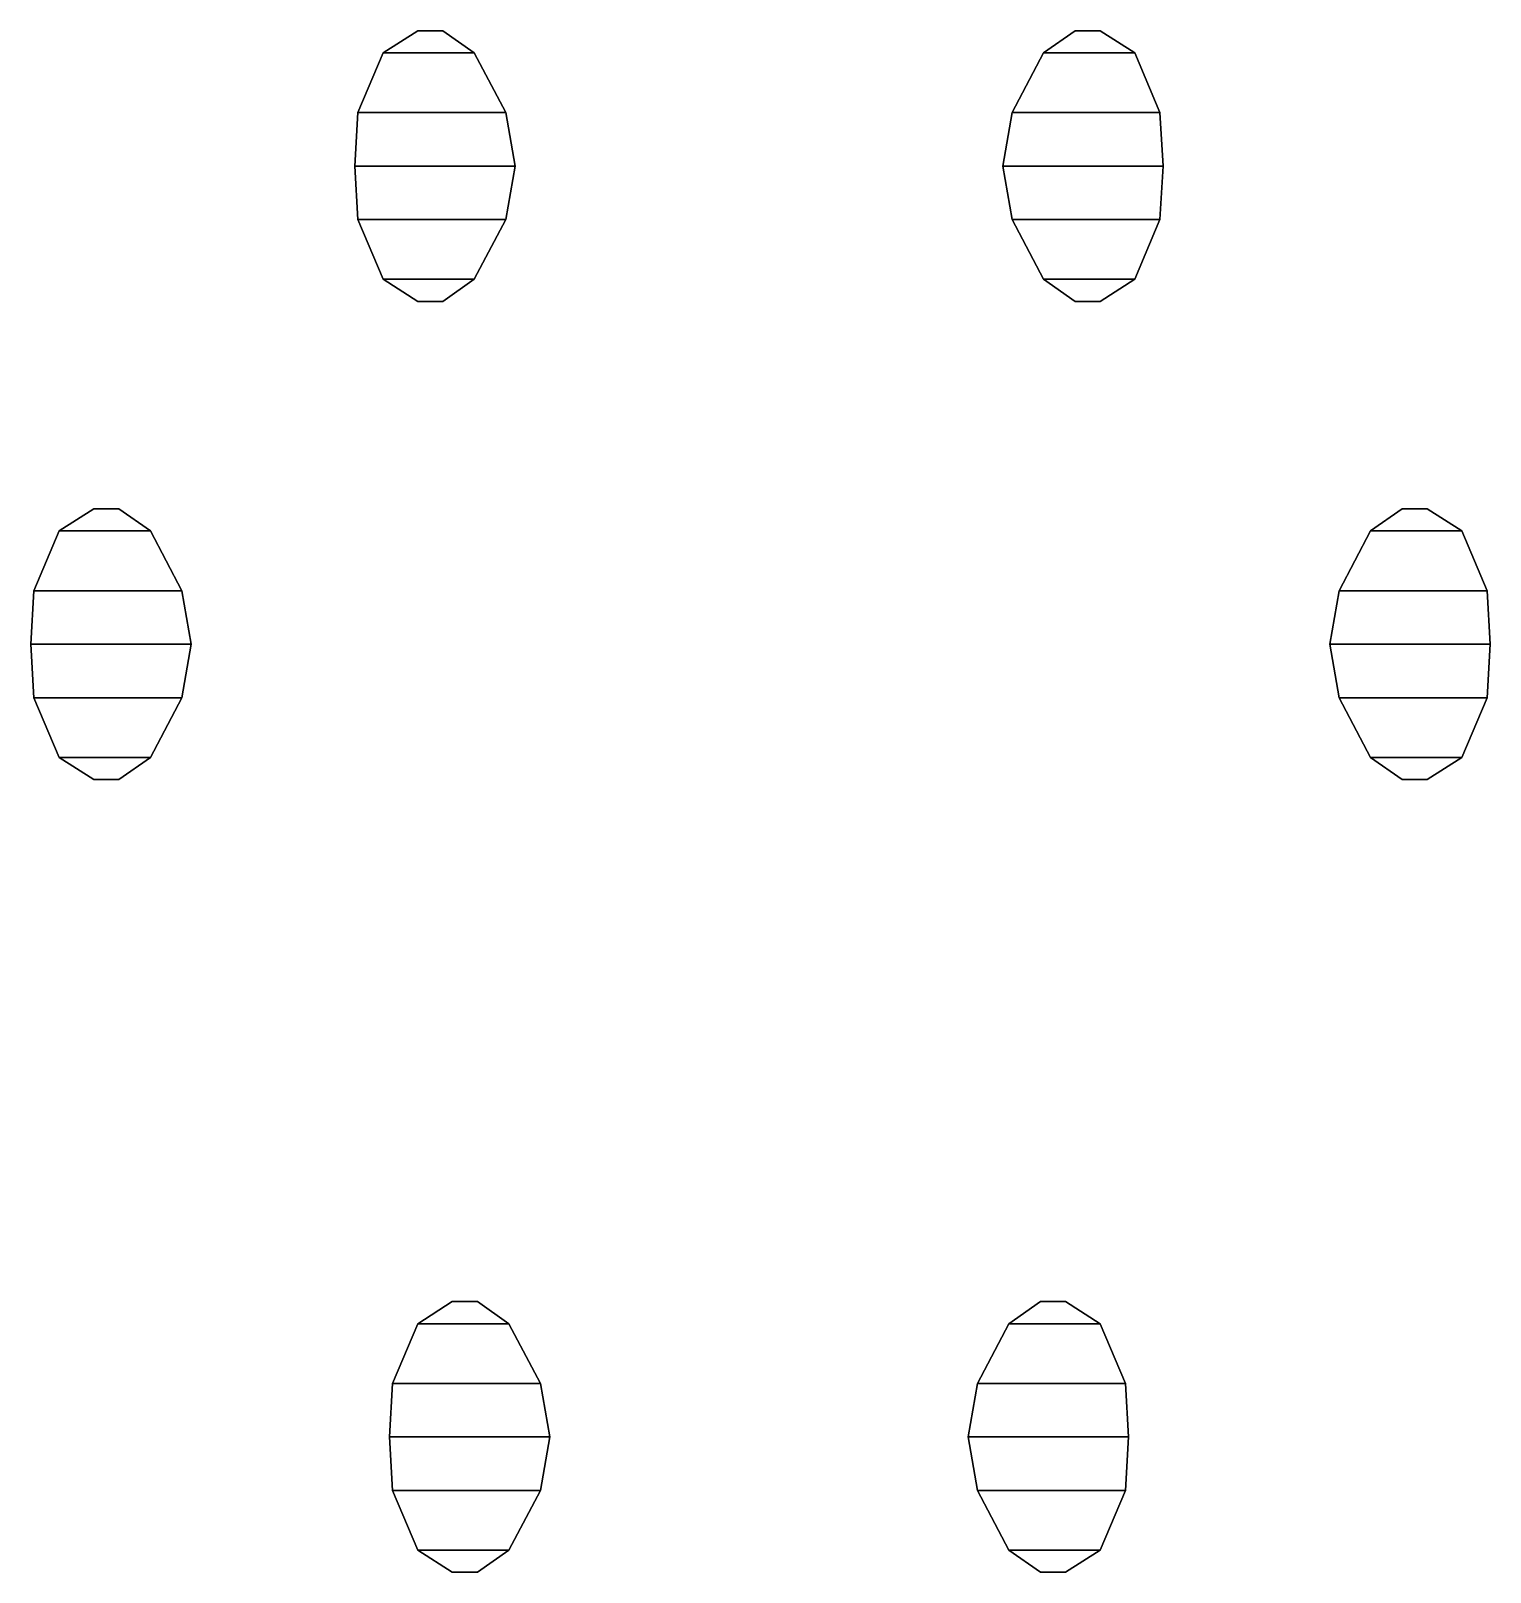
# Model space of a CAD drawing. Extents: x -2.32 to 2.32, y -7.12 to -2.22.
import ezdxf

# ---------------------------------------------------------------- set-up
doc = ezdxf.new("R2010")
doc.units = 0
doc.layers.add('SUPPORTS', color=5, linetype='CONTINUOUS')

msp = doc.modelspace()

# ---------------------------------------------------------------- linework, layer by layer
at = {"layer": 'SUPPORTS'}
for points in [[(-1.2, -2.29, 0.05), (-0.91, -2.29, 0.05), (-1.01, -2.22, 0.05), (-1.09, -2.22, 0.05)], [(-1.09, -2.22), (-1.2, -2.29), (-1.2, -2.29, 0.05), (-1.09, -2.22, 0.05)], [(-1.09, -2.22, 0.05), (-1.01, -2.22, 0.05), (-1.01, -2.22), (-1.09, -2.22)], [(-1.01, -2.22, 0.05), (-0.91, -2.29, 0.05), (-0.91, -2.29), (-1.01, -2.22)], [(1, -2.22, 0.05), (0.9, -2.29, 0.05), (1.19, -2.29, 0.05), (1.08, -2.22, 0.05)], [(1, -2.22), (0.9, -2.29), (0.9, -2.29, 0.05), (1, -2.22, 0.05)], [(1.08, -2.22), (1, -2.22), (1, -2.22, 0.05), (1.08, -2.22, 0.05)], [(1.08, -2.22, 0.05), (1.19, -2.29, 0.05), (1.19, -2.29), (1.08, -2.22)], [(-1.28, -2.48, 0.05), (-0.81, -2.48, 0.05), (-0.91, -2.29, 0.05), (-1.2, -2.29, 0.05)], [(-1.2, -2.29), (-1.28, -2.48), (-1.28, -2.48, 0.05), (-1.2, -2.29, 0.05)], [(-0.91, -2.29, 0.05), (-0.81, -2.48, 0.05), (-0.81, -2.48), (-0.91, -2.29)], [(0.9, -2.29), (0.8, -2.48), (0.8, -2.48, 0.05), (0.9, -2.29, 0.05)], [(0.9, -2.29, 0.05), (0.8, -2.48, 0.05), (1.27, -2.48, 0.05), (1.19, -2.29, 0.05)], [(1.19, -2.29, 0.05), (1.27, -2.48, 0.05), (1.27, -2.48), (1.19, -2.29)], [(-1.29, -2.65, 0.05), (-0.78, -2.65, 0.05), (-0.81, -2.48, 0.05), (-1.28, -2.48, 0.05)], [(-1.28, -2.48), (-1.29, -2.65), (-1.29, -2.65, 0.05), (-1.28, -2.48, 0.05)], [(-0.81, -2.48, 0.05), (-0.78, -2.65, 0.05), (-0.78, -2.65), (-0.81, -2.48)], [(0.8, -2.48, 0.05), (0.77, -2.65, 0.05), (1.28, -2.65, 0.05), (1.27, -2.48, 0.05)], [(0.8, -2.48), (0.77, -2.65), (0.77, -2.65, 0.05), (0.8, -2.48, 0.05)], [(1.27, -2.48, 0.05), (1.28, -2.65, 0.05), (1.28, -2.65), (1.27, -2.48)], [(-0.81, -2.82, 0.05), (-0.78, -2.65, 0.05), (-1.29, -2.65, 0.05), (-1.28, -2.82, 0.05)], [(-1.28, -2.82, 0.05), (-1.29, -2.65, 0.05), (-1.29, -2.65), (-1.28, -2.82)], [(-0.81, -2.82), (-0.78, -2.65), (-0.78, -2.65, 0.05), (-0.81, -2.82, 0.05)], [(1.28, -2.65, 0.05), (0.77, -2.65, 0.05), (0.8, -2.82, 0.05), (1.27, -2.82, 0.05)], [(0.8, -2.82, 0.05), (0.77, -2.65, 0.05), (0.77, -2.65), (0.8, -2.82)], [(1.27, -2.82), (1.28, -2.65), (1.28, -2.65, 0.05), (1.27, -2.82, 0.05)], [(-0.91, -3.01, 0.05), (-0.81, -2.82, 0.05), (-1.28, -2.82, 0.05), (-1.2, -3.01, 0.05)], [(-1.2, -3.01, 0.05), (-1.28, -2.82, 0.05), (-1.28, -2.82), (-1.2, -3.01)], [(-0.91, -3.01), (-0.81, -2.82), (-0.81, -2.82, 0.05), (-0.91, -3.01, 0.05)], [(0.9, -3.01, 0.05), (0.8, -2.82, 0.05), (0.8, -2.82), (0.9, -3.01)], [(1.27, -2.82, 0.05), (0.8, -2.82, 0.05), (0.9, -3.01, 0.05), (1.19, -3.01, 0.05)], [(1.19, -3.01), (1.27, -2.82), (1.27, -2.82, 0.05), (1.19, -3.01, 0.05)], [(-1.01, -3.08, 0.05), (-0.91, -3.01, 0.05), (-1.2, -3.01, 0.05), (-1.09, -3.08, 0.05)], [(-1.09, -3.08, 0.05), (-1.2, -3.01, 0.05), (-1.2, -3.01), (-1.09, -3.08)], [(-1.01, -3.08), (-0.91, -3.01), (-0.91, -3.01, 0.05), (-1.01, -3.08, 0.05)], [(1.19, -3.01, 0.05), (0.9, -3.01, 0.05), (1, -3.08, 0.05), (1.08, -3.08, 0.05)], [(1, -3.08, 0.05), (0.9, -3.01, 0.05), (0.9, -3.01), (1, -3.08)], [(1.08, -3.08), (1.19, -3.01), (1.19, -3.01, 0.05), (1.08, -3.08, 0.05)], [(-1.09, -3.08), (-1.01, -3.08), (-1.01, -3.08, 0.05), (-1.09, -3.08, 0.05)], [(1.08, -3.08, 0.05), (1, -3.08, 0.05), (1, -3.08), (1.08, -3.08)], [(-2.12, -3.74), (-2.23, -3.81), (-2.23, -3.81, 0.05), (-2.12, -3.74, 0.05)], [(-2.23, -3.81, 0.05), (-1.94, -3.81, 0.05), (-2.04, -3.74, 0.05), (-2.12, -3.74, 0.05)], [(-2.12, -3.74, 0.05), (-2.04, -3.74, 0.05), (-2.04, -3.74), (-2.12, -3.74)], [(-2.04, -3.74, 0.05), (-1.94, -3.81, 0.05), (-1.94, -3.81), (-2.04, -3.74)], [(2.04, -3.74), (1.94, -3.81), (1.94, -3.81, 0.05), (2.04, -3.74, 0.05)], [(2.04, -3.74, 0.05), (1.94, -3.81, 0.05), (2.23, -3.81, 0.05), (2.12, -3.74, 0.05)], [(2.12, -3.74), (2.04, -3.74), (2.04, -3.74, 0.05), (2.12, -3.74, 0.05)], [(2.12, -3.74, 0.05), (2.23, -3.81, 0.05), (2.23, -3.81), (2.12, -3.74)], [(-2.23, -3.81), (-2.31, -4), (-2.31, -4, 0.05), (-2.23, -3.81, 0.05)], [(-2.31, -4, 0.05), (-1.84, -4, 0.05), (-1.94, -3.81, 0.05), (-2.23, -3.81, 0.05)], [(-1.94, -3.81, 0.05), (-1.84, -4, 0.05), (-1.84, -4), (-1.94, -3.81)], [(1.94, -3.81), (1.84, -4), (1.84, -4, 0.05), (1.94, -3.81, 0.05)], [(1.94, -3.81, 0.05), (1.84, -4, 0.05), (2.31, -4, 0.05), (2.23, -3.81, 0.05)], [(2.23, -3.81, 0.05), (2.31, -4, 0.05), (2.31, -4), (2.23, -3.81)], [(-2.31, -4), (-2.32, -4.17), (-2.32, -4.17, 0.05), (-2.31, -4, 0.05)], [(-2.32, -4.17, 0.05), (-1.81, -4.17, 0.05), (-1.84, -4, 0.05), (-2.31, -4, 0.05)], [(-1.84, -4, 0.05), (-1.81, -4.17, 0.05), (-1.81, -4.17), (-1.84, -4)], [(1.84, -4), (1.81, -4.17), (1.81, -4.17, 0.05), (1.84, -4, 0.05)], [(1.84, -4, 0.05), (1.81, -4.17, 0.05), (2.32, -4.17, 0.05), (2.31, -4, 0.05)], [(2.31, -4, 0.05), (2.32, -4.17, 0.05), (2.32, -4.17), (2.31, -4)], [(-2.31, -4.34, 0.05), (-2.32, -4.17, 0.05), (-2.32, -4.17), (-2.31, -4.34)], [(-1.84, -4.34, 0.05), (-1.81, -4.17, 0.05), (-2.32, -4.17, 0.05), (-2.31, -4.34, 0.05)], [(-1.84, -4.34), (-1.81, -4.17), (-1.81, -4.17, 0.05), (-1.84, -4.34, 0.05)], [(1.84, -4.34, 0.05), (1.81, -4.17, 0.05), (1.81, -4.17), (1.84, -4.34)], [(2.32, -4.17, 0.05), (1.81, -4.17, 0.05), (1.84, -4.34, 0.05), (2.31, -4.34, 0.05)], [(2.31, -4.34), (2.32, -4.17), (2.32, -4.17, 0.05), (2.31, -4.34, 0.05)], [(-2.23, -4.53, 0.05), (-2.31, -4.34, 0.05), (-2.31, -4.34), (-2.23, -4.53)], [(-1.94, -4.53, 0.05), (-1.84, -4.34, 0.05), (-2.31, -4.34, 0.05), (-2.23, -4.53, 0.05)], [(-1.94, -4.53), (-1.84, -4.34), (-1.84, -4.34, 0.05), (-1.94, -4.53, 0.05)], [(1.94, -4.53, 0.05), (1.84, -4.34, 0.05), (1.84, -4.34), (1.94, -4.53)], [(2.31, -4.34, 0.05), (1.84, -4.34, 0.05), (1.94, -4.53, 0.05), (2.23, -4.53, 0.05)], [(2.23, -4.53), (2.31, -4.34), (2.31, -4.34, 0.05), (2.23, -4.53, 0.05)], [(-2.12, -4.6, 0.05), (-2.23, -4.53, 0.05), (-2.23, -4.53), (-2.12, -4.6)], [(-2.04, -4.6, 0.05), (-1.94, -4.53, 0.05), (-2.23, -4.53, 0.05), (-2.12, -4.6, 0.05)], [(-2.04, -4.6), (-1.94, -4.53), (-1.94, -4.53, 0.05), (-2.04, -4.6, 0.05)], [(2.04, -4.6, 0.05), (1.94, -4.53, 0.05), (1.94, -4.53), (2.04, -4.6)], [(2.23, -4.53, 0.05), (1.94, -4.53, 0.05), (2.04, -4.6, 0.05), (2.12, -4.6, 0.05)], [(2.12, -4.6), (2.23, -4.53), (2.23, -4.53, 0.05), (2.12, -4.6, 0.05)], [(-2.12, -4.6), (-2.04, -4.6), (-2.04, -4.6, 0.05), (-2.12, -4.6, 0.05)], [(2.12, -4.6, 0.05), (2.04, -4.6, 0.05), (2.04, -4.6), (2.12, -4.6)], [(-0.98, -6.26), (-1.09, -6.33), (-1.09, -6.33, 0.05), (-0.98, -6.26, 0.05)], [(-1.09, -6.33, 0.05), (-0.8, -6.33, 0.05), (-0.9, -6.26, 0.05), (-0.98, -6.26, 0.05)], [(-0.98, -6.26, 0.05), (-0.9, -6.26, 0.05), (-0.9, -6.26), (-0.98, -6.26)], [(-0.9, -6.26, 0.05), (-0.8, -6.33, 0.05), (-0.8, -6.33), (-0.9, -6.26)], [(0.89, -6.26), (0.79, -6.33), (0.79, -6.33, 0.05), (0.89, -6.26, 0.05)], [(0.89, -6.26, 0.05), (0.79, -6.33, 0.05), (1.08, -6.33, 0.05), (0.97, -6.26, 0.05)], [(0.97, -6.26), (0.89, -6.26), (0.89, -6.26, 0.05), (0.97, -6.26, 0.05)], [(0.97, -6.26, 0.05), (1.08, -6.33, 0.05), (1.08, -6.33), (0.97, -6.26)], [(-1.09, -6.33), (-1.17, -6.52), (-1.17, -6.52, 0.05), (-1.09, -6.33, 0.05)], [(-1.17, -6.52, 0.05), (-0.7, -6.52, 0.05), (-0.8, -6.33, 0.05), (-1.09, -6.33, 0.05)], [(-0.8, -6.33, 0.05), (-0.7, -6.52, 0.05), (-0.7, -6.52), (-0.8, -6.33)], [(0.79, -6.33), (0.69, -6.52), (0.69, -6.52, 0.05), (0.79, -6.33, 0.05)], [(0.79, -6.33, 0.05), (0.69, -6.52, 0.05), (1.16, -6.52, 0.05), (1.08, -6.33, 0.05)], [(1.08, -6.33, 0.05), (1.16, -6.52, 0.05), (1.16, -6.52), (1.08, -6.33)], [(-1.17, -6.52), (-1.18, -6.69), (-1.18, -6.69, 0.05), (-1.17, -6.52, 0.05)], [(-1.18, -6.69, 0.05), (-0.67, -6.69, 0.05), (-0.7, -6.52, 0.05), (-1.17, -6.52, 0.05)], [(-0.7, -6.52, 0.05), (-0.67, -6.69, 0.05), (-0.67, -6.69), (-0.7, -6.52)], [(0.69, -6.52), (0.66, -6.69), (0.66, -6.69, 0.05), (0.69, -6.52, 0.05)], [(0.69, -6.52, 0.05), (0.66, -6.69, 0.05), (1.17, -6.69, 0.05), (1.16, -6.52, 0.05)], [(1.16, -6.52, 0.05), (1.17, -6.69, 0.05), (1.17, -6.69), (1.16, -6.52)], [(-1.17, -6.86, 0.05), (-1.18, -6.69, 0.05), (-1.18, -6.69), (-1.17, -6.86)], [(-0.7, -6.86, 0.05), (-0.67, -6.69, 0.05), (-1.18, -6.69, 0.05), (-1.17, -6.86, 0.05)], [(-0.7, -6.86), (-0.67, -6.69), (-0.67, -6.69, 0.05), (-0.7, -6.86, 0.05)], [(0.69, -6.86, 0.05), (0.66, -6.69, 0.05), (0.66, -6.69), (0.69, -6.86)], [(1.17, -6.69, 0.05), (0.66, -6.69, 0.05), (0.69, -6.86, 0.05), (1.16, -6.86, 0.05)], [(1.16, -6.86), (1.17, -6.69), (1.17, -6.69, 0.05), (1.16, -6.86, 0.05)], [(-1.09, -7.05, 0.05), (-1.17, -6.86, 0.05), (-1.17, -6.86), (-1.09, -7.05)], [(-0.8, -7.05, 0.05), (-0.7, -6.86, 0.05), (-1.17, -6.86, 0.05), (-1.09, -7.05, 0.05)], [(-0.8, -7.05), (-0.7, -6.86), (-0.7, -6.86, 0.05), (-0.8, -7.05, 0.05)], [(0.79, -7.05, 0.05), (0.69, -6.86, 0.05), (0.69, -6.86), (0.79, -7.05)], [(1.16, -6.86, 0.05), (0.69, -6.86, 0.05), (0.79, -7.05, 0.05), (1.08, -7.05, 0.05)], [(1.08, -7.05), (1.16, -6.86), (1.16, -6.86, 0.05), (1.08, -7.05, 0.05)], [(-0.98, -7.12, 0.05), (-1.09, -7.05, 0.05), (-1.09, -7.05), (-0.98, -7.12)], [(-0.9, -7.12, 0.05), (-0.8, -7.05, 0.05), (-1.09, -7.05, 0.05), (-0.98, -7.12, 0.05)], [(-0.9, -7.12), (-0.8, -7.05), (-0.8, -7.05, 0.05), (-0.9, -7.12, 0.05)], [(0.89, -7.12, 0.05), (0.79, -7.05, 0.05), (0.79, -7.05), (0.89, -7.12)], [(1.08, -7.05, 0.05), (0.79, -7.05, 0.05), (0.89, -7.12, 0.05), (0.97, -7.12, 0.05)], [(0.97, -7.12), (1.08, -7.05), (1.08, -7.05, 0.05), (0.97, -7.12, 0.05)], [(-0.98, -7.12), (-0.9, -7.12), (-0.9, -7.12, 0.05), (-0.98, -7.12, 0.05)], [(0.97, -7.12, 0.05), (0.89, -7.12, 0.05), (0.89, -7.12), (0.97, -7.12)]]:
    msp.add_3dface(points, dxfattribs=at)

doc.saveas('drawing.dxf')
